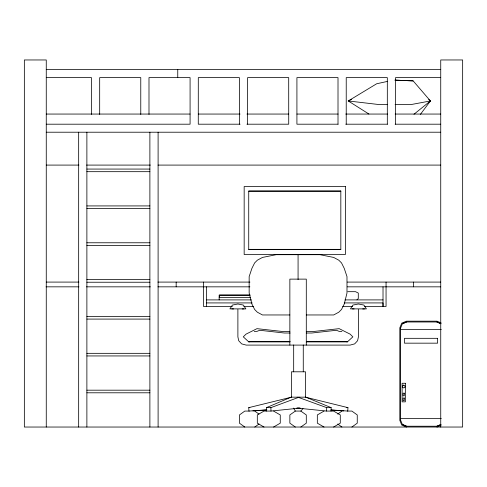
<?xml version="1.0" encoding="UTF-8"?>
<svg xmlns="http://www.w3.org/2000/svg" width="487" height="487" viewBox="0 0 487 487"><rect width="100%" height="100%" fill="white"/><g stroke="black" fill="none" stroke-linecap="round" stroke-linejoin="round"><path stroke-width="0.73" d="M333.577 427.038L340.285 423.166L340.285 414.948L333.577 411.071L326.588 411.071L326.722 407.649L297.788 397.161M331.02 411.071L331.154 407.649L305.818 397.161L291.129 397.161L266.444 407.649L266.572 411.071M305.398 397.161L347.962 407.649L347.748 411.071L331.148 409.926M400.618 328.013L402.384 323.752L406.487 321.986L436.955 321.986L441.058 323.752L436.796 321.986M420.427 114.342L430.423 100.955L413.153 80.897L395.012 80.13M295.335 427.038L289.856 423.166L289.856 414.948L295.335 411.071L300.814 411.071L302.999 408.593M356.922 299.901L358.292 298.531L358.292 293.052L355.553 291.683L347.797 291.683M306.293 341.898L347.383 341.898L352.862 336.84L350.123 334.137L339.165 328.658L314.511 331.397L306.293 331.397M413.98 114.244L430.423 100.955L428.657 99.531M254.774 427.038L258.956 424.025M337.747 414.084L341.929 411.071M351.882 427.038L357.257 423.166L357.257 414.948L351.882 411.071L347.438 411.071M300.814 427.038L306.293 423.166L306.293 414.948L300.814 411.071M273.56 427.038L280.269 423.166L280.269 414.948L273.56 411.071M324.038 411.071L317.329 414.948L317.329 423.166L324.038 427.038M351.675 99.372L348.242 100.955L368.915 114.031M402.384 323.752L406.651 321.98M436.796 426.228L441.058 424.463L436.955 426.228L406.487 426.228L402.384 424.463L400.618 420.202M436.955 427.038L441.003 425.364M266.444 407.649L270.875 407.649L299.158 397.161M266.852 409.841L248.948 411.071L248.735 407.649L291.549 397.161M387.676 81.359L376.646 83.776L348.242 100.955L379.239 104.589L387.536 104.589M289.856 331.397L281.638 331.397L256.984 328.658L246.026 334.137L243.287 336.84L248.766 341.898L251.505 341.357L290.142 341.357M430.423 100.955L410.912 104.589L395.079 104.589M264.021 427.038L257.313 423.166L257.313 414.948L264.021 411.071L271.003 411.071L299.572 408.1M252.911 410.918L266.529 410.011M242.179 308.947L245.874 308.88L243.366 305.063L237.887 304.004L232.409 305.063L229.901 308.88L244.005 308.88M362.712 308.947L366.407 308.88L363.899 305.063L358.42 304.004L352.941 305.063L350.433 308.88L364.538 308.88M46.265 69.41L440.735 69.41M46.265 77.628L91.465 77.628L91.465 114.433M440.735 77.628L395.535 77.628L395.535 124.197M46.265 114.055L190.082 114.055M198.276 114.055L240.079 114.055M246.921 114.055L288.724 114.055M296.918 114.055L338.13 114.055M345.727 114.055L387.53 114.055M395.134 114.055L440.735 114.055M46.265 124.197L190.082 124.197L190.082 77.628L148.992 77.628L148.992 114.433M240.079 124.197L198.276 124.197L198.3 77.628L239.391 77.628L239.391 124.197M246.921 124.197L288.724 124.197L288.7 77.628L247.609 77.628L247.609 124.197M338.13 124.197L296.918 124.197L296.918 77.628L338.008 77.628L338.008 124.197M345.727 124.197L387.53 124.197M395.134 124.197L440.735 124.197M46.265 132.214L440.735 132.214M46.265 165.087L78.949 165.087M86.546 165.087L150.392 165.087M157.995 165.087L440.735 165.087M86.881 169.068L149.886 169.068M86.881 171.68L149.886 171.68M248.729 191.16L340.827 191.16M86.881 205.922L149.886 205.922M86.881 208.533L149.886 208.533M86.881 242.77L149.886 242.77M86.881 245.387L149.886 245.387M248.729 249.35L340.827 249.35M86.881 279.623L149.886 279.623M46.265 282.089L78.949 282.089M157.934 282.089L249.959 282.089M347.249 282.089L440.735 282.089M86.881 282.235L149.886 282.235M46.07 286.837L78.949 286.837M86.528 286.837L150.392 286.837M157.934 286.837L249.904 286.837M347.261 286.837L440.735 286.837M250.281 295.073L219.156 295.073L219.156 299.901M249.849 295.159L219.46 295.159L219.46 297.545M219.156 297.581L250.61 297.545M206.537 299.901L251.42 299.901M344.985 299.901L383.019 299.901M206.537 302.92L252.181 302.92M344.224 302.92L383.019 302.92L383.019 306.463L383.019 286.837M232.402 306.463L203.505 306.463L203.505 282.089M243.81 306.463L253.709 306.463M342.696 306.463L352.594 306.463M364.757 306.463L386.057 306.463L386.057 282.089M289.856 314.961L262.463 314.961L257.373 312.222L254.634 309.482L251.895 304.004L249.155 293.046L249.155 276.61L251.895 268.392L254.634 262.913L257.373 260.174L262.463 257.434L276.159 254.695L319.989 254.695L333.686 257.434L338.769 260.174L341.509 262.913L344.248 268.392L346.988 276.61L346.988 293.046L344.248 304.004L341.509 309.482L338.769 312.222L333.686 314.961L306.293 314.961M86.881 316.477L149.886 316.477M86.881 319.088L149.886 319.088M400.618 329.632L441.319 329.632M254.244 331.361L256.984 331.361L259.723 330.277L284.378 333.017L290.142 333.017M341.904 331.361L339.165 331.361L336.426 330.277L311.771 333.017L306.445 333.017M306.445 341.357L344.644 341.357L347.383 341.898M248.766 341.898L289.856 341.898M86.881 353.331L149.886 353.331M86.881 355.942L149.886 355.942M86.881 390.184L149.886 390.184M86.881 392.796L149.886 392.796M248.735 407.649L249.868 407.649M326.722 407.649L331.154 407.649M346.269 407.649L347.962 407.649M296.65 408.1L300.296 408.1M249.265 411.071L244.815 411.071L239.44 414.948L239.44 423.166L244.815 427.038M400.618 418.583L441.319 418.583M352.296 308.88L354.128 308.947M231.763 308.88L233.596 308.947M395.067 80.13L413.153 80.897M331.008 410.066L343.798 410.918M297.374 408.1L326.588 411.071M441.003 322.851L436.955 321.177L406.487 321.177L401.763 323.131L399.809 327.854L399.809 420.36L401.763 425.084L406.487 427.038M402.384 424.463L406.651 426.228M337.747 424.025L341.929 427.038M254.774 411.071L258.956 414.084M293.509 408.1L295.335 411.071M270.875 407.649L271.003 411.071M440.735 427.038L440.735 59.962L462.65 59.962L462.65 427.038L24.35 427.038L24.35 59.962L46.265 59.962L46.265 427.038M413.396 282.089L413.396 286.837M400.618 327.854L400.618 420.36M387.317 124.197L387.317 77.628L346.227 77.628L346.227 124.197M358.42 309.482L358.42 336.876L357.592 340.717L354.682 343.871L350.123 345.094L246.185 345.094L241.619 343.871L238.715 340.717L237.887 336.876L237.887 309.482M306.293 345.094L306.293 279.124L289.856 279.124L289.856 345.094M305.489 397.161L305.489 371.8L291.457 371.8L291.457 397.161M303.267 344.979L303.267 371.8M298.074 254.695L298.074 279.599M293.679 344.979L293.679 371.8M206.537 286.837L206.537 306.463M177.755 69.41L177.755 77.628M176.166 282.089L176.166 286.837M158.105 132.214L158.105 427.038M149.886 132.214L149.886 427.038M140.773 114.433L140.773 77.628L99.683 77.628L99.683 114.433M86.881 132.214L86.881 427.038M78.663 132.214L78.663 427.038M403.747 385.12L402.524 385.826L402.524 387.238L403.747 387.95L404.971 387.238L404.971 385.826L403.747 385.12M345.393 186.545L244.164 186.545L244.164 254.512L345.393 254.512L345.393 186.545M340.827 191.032L248.729 191.032L248.729 249.478L340.827 249.478L340.827 191.032M437.612 338.319L404.478 338.319L404.478 343.165L437.612 343.165L437.612 338.319M405.348 383.269L402.116 383.269L402.116 401.854L405.348 401.854L405.348 383.269M404.283 393.192L403.072 393.192L403.072 395.809L404.283 395.809L404.283 393.192M404.283 398.043L403.072 398.043L403.072 400.661L404.283 400.661L404.283 398.043"/></g></svg>
